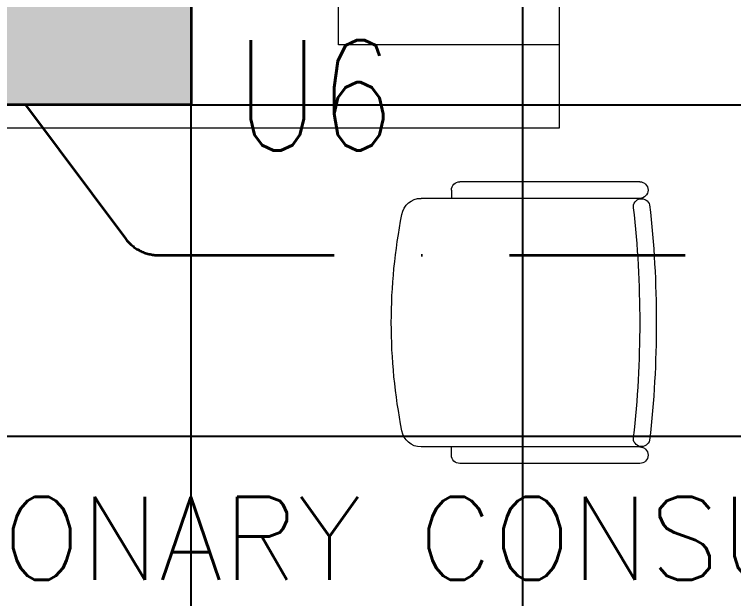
# Model space of a CAD drawing. Header units: inches. Extents: x -12418 to 183584, y -29325 to 19878.
# Drawn here: x 41680 to 42982, y -11094 to -10037 of the extents above; entities that cross this region are included whole.
import ezdxf
from ezdxf.enums import TextEntityAlignment as Align

# ---------------------------------------------------------------- set-up
doc = ezdxf.new("R2010")
doc.units = ezdxf.units.IN
doc.header["$LTSCALE"] = 25
doc.header["$MEASUREMENT"] = 0
doc.linetypes.add('00-Ground Floor$0$HIDDEN', pattern=[9.525, 6.35, -3.175])
doc.linetypes.add('DASHDOT', pattern=[25.4, 12.7, -6.35, 0, -6.35])
doc.layers.get('0').update_dxf_attribs({"color": 8})
for name, color, linetype, lineweight in [('00-Ground Floor$0$72_EGR_BASE_TEXT', 252, 'Continuous', 5), ('00-Ground Floor$0$LOADING', 253, 'Continuous', 5), ('E-LITE-CIRC', 6, 'Continuous', 25), ('E-LITE-CIRC-NUMB', 6, 'Continuous', 25), ('E-LITE-CLNG', 150, 'Continuous', 35), ('E-LITE-CLNG-CNDT', 6, 'DASHDOT', 35), ('E-LITE-CTRL', 6, 'Continuous', 25), ('E-LITE-IDEN', 6, 'Continuous', 25)]:
    doc.layers.add(name, color=color, linetype=linetype, lineweight=lineweight)
doc.layers.add('00-Ground Floor$0$False Ceiling', color=251, linetype='Continuous')
doc.styles.add('00-Ground Floor$0$SIMPLEX', font='SIMPLEX.shx', dxfattribs={"height": 150})
doc.styles.add('DC_Simplex', font='SIMPLEX.shx', dxfattribs={"width": 0.7})

# ---------------------------------------------------------------- blocks, each defined once
blk = doc.blocks.new('00-Ground Floor$0$GF21043-P')
at = {"color": 0}
for p, q in [((0.8, 0.75), (-0.8, 0.75)), ((-0.8, 0.75), (-0.8, 0))]:
    blk.add_line(p, q, dxfattribs=at)
at = {"color": 0, "linetype": '00-Ground Floor$0$HIDDEN'}
for p, q in [((-0.8, 0.6), (-0.4, 0.6)), ((-0.4, 0.6), (-0.4, 0))]:
    blk.add_line(p, q, dxfattribs=at)
blk = doc.blocks.new('00-Ground Floor$0$GF21016-P')
at = {"layer": '00-Ground Floor$0$LOADING', "extrusion": (-1.24384e-09, -1.20261e-09, -1)}
for p, q in [((0.0128, 0.0179), (0.0128, 0.4136)), ((0.4628, 0.0179), (0.4628, 0.4136)), ((-0.0022, 0.3585), (0.0128, 0.3585)), ((0.4778, 0.3585), (0.4628, 0.3585)), ((-0.0172, 0.0179), (-0.0172, 0.3435)), ((0.4928, 0.0179), (0.4928, 0.3435)), ((0.4778, 0.0029), (0.4778, 0.0029))]:
    blk.add_line(p, q, dxfattribs=at)
for centre, radius, start, end in [((-0.2378, -0.5362), 1.0036, 78.7568, 101.2432), ((-0.0478, 0.4136), 0.035, 0, 80.6557), ((-0.4278, 0.4136), 0.035, 99.3443, 180), ((0.0022, 0.3435), 0.015, 0, 90), ((-0.4778, 0.3435), 0.015, 90, 180), ((-0.0284, 0.0145), 0.015, 284.3864, 95.5209), ((-0.2378, 1.8928), 1.8749, 263.6341, 276.3659), ((-0.4471, 0.0145), 0.015, 84.4791, 255.6136), ((0.0022, 0.0179), 0.015, 270, 0), ((0.0022, 0.0179), 0.015, 180, 270), ((-0.4778, 0.0179), 0.015, 270, 0), ((-0.4778, 0.0179), 0.015, 180, 270), ((-0.2378, 1.8734), 1.8855, 263.5119, 276.4881)]:
    blk.add_arc(centre, radius, start, end, dxfattribs=at)
blk = doc.blocks.new('00-Ground Floor$0$A$Ce9e1c4c3')
at = {"layer": '00-Ground Floor$0$False Ceiling', "color": 254, "linetype": 'Continuous'}
for p, q in [((-58000, -12867.4), (-58000, -8847.4)), ((-57400, -12867.4), (-57400, -8847.4)), ((-59002.9, -10200), (-55142.5, -10200)), ((-59002.9, -10800), (-55142.5, -10800))]:
    blk.add_line(p, q, dxfattribs=at)
blk = doc.blocks.new('00-Ground Floor')
at = {"layer": '00-Ground Floor$0$False Ceiling', "color": 254}
blk.add_blockref('00-Ground Floor$0$A$Ce9e1c4c3', (100000, 0), dxfattribs=at)
at = {"layer": '00-Ground Floor$0$LOADING', "extrusion": (2.24019e-05, 2.3432e-18, 1), "xscale": 1000, "yscale": 1000, "zscale": 1000, "rotation": 180}
blk.add_blockref('00-Ground Floor$0$GF21043-P', (41866.6, -9491.7, 0.9), dxfattribs=at)
at = {"layer": '00-Ground Floor$0$LOADING', "color": 1, "extrusion": (1.86519e-05, 4.75185e-05, 1), "xscale": 1000.000000000002, "yscale": 1000.000000000002, "zscale": -1000.000000000011, "rotation": 89.99997490245694}
blk.add_blockref('00-Ground Floor$0$GF21016-P', (42829.6, -10832.4, 0.2), dxfattribs=at)
at = {"layer": '00-Ground Floor$0$72_EGR_BASE_TEXT', "insert": (42613.5, -10910.2), "char_height": 150, "width": 3493.221, "attachment_point": 2, "style": '00-Ground Floor$0$SIMPLEX'}
blk.add_mtext('PULMONARY CONSULTATION / EXAMINATION ROOM', dxfattribs=at)
blk = doc.blocks.new('*U69')
h = blk.add_hatch(color=254)
h.dxf.hatch_style = 1
h.paths.add_polyline_path([(-300, 300), (-300, -300), (300, -300), (300, 300)])
edge = h.paths.add_edge_path(flags=16)
edge.add_arc((0, 0), 45, 0, 360)
blk.add_lwpolyline([(-300, 300), (-300, -300), (300, -300), (300, 300)], close=True)
blk.add_circle((0, 0), 45)
at = {"layer": 'E-LITE-CIRC-NUMB', "style": 'DC_Simplex', "width": 0.7, "flags": 8}
blk.add_attdef('CIRCUIT', text='', height=200, rotation=0, dxfattribs=at).set_placement((-473.9, 300), align=Align.RIGHT)
at = {"layer": 'E-LITE-CTRL', "style": 'DC_Simplex', "width": 0.7, "flags": 8}
blk.add_attdef('CONTROL', (1118.9, -935), '', height=200, rotation=360, dxfattribs=at)
at = {"layer": 'E-LITE-IDEN', "style": 'DC_Simplex', "width": 0.7, "flags": 8}
blk.add_attdef('TYPE', (-380, 183.2), '', height=200, rotation=360, dxfattribs=at)

msp = doc.modelspace()

# ---------------------------------------------------------------- linework, layer by layer
at = {"layer": 'E-LITE-CLNG-CNDT', "color": 1}
msp.add_lwpolyline([(41700, -10200), (41881.1, -10442.4, 0.236512), (41941.2, -10472.5), (48232.7, -10472.5, 0.414214), (48307.7, -10397.5), (48307.7, -10200)], format="xyb", dxfattribs=at)

# ---------------------------------------------------------------- block references
at = {"layer": 'E-LITE-CLNG'}
ref = msp.add_blockref('*U69', (41700, -9900), dxfattribs=dict(at, xscale=-1))
ref.add_attrib('TYPE', 'LD1', (42080, -9716.8), dxfattribs={"layer": 'E-LITE-IDEN', "height": 200, "rotation": 0, "style": 'DC_Simplex', "width": 0.7, "flags": 8})
at = {"layer": 'E-LITE-CLNG-CNDT', "color": 1}
msp.add_blockref('00-Ground Floor', (0, 0), dxfattribs=at)

# ---------------------------------------------------------------- texts
at = {"layer": 'E-LITE-CIRC', "style": 'DC_Simplex', "width": 0.8}
msp.add_text('U6', height=200, rotation=0, dxfattribs=at).set_placement((42080.3, -10283.1))

doc.saveas('drawing.dxf')
